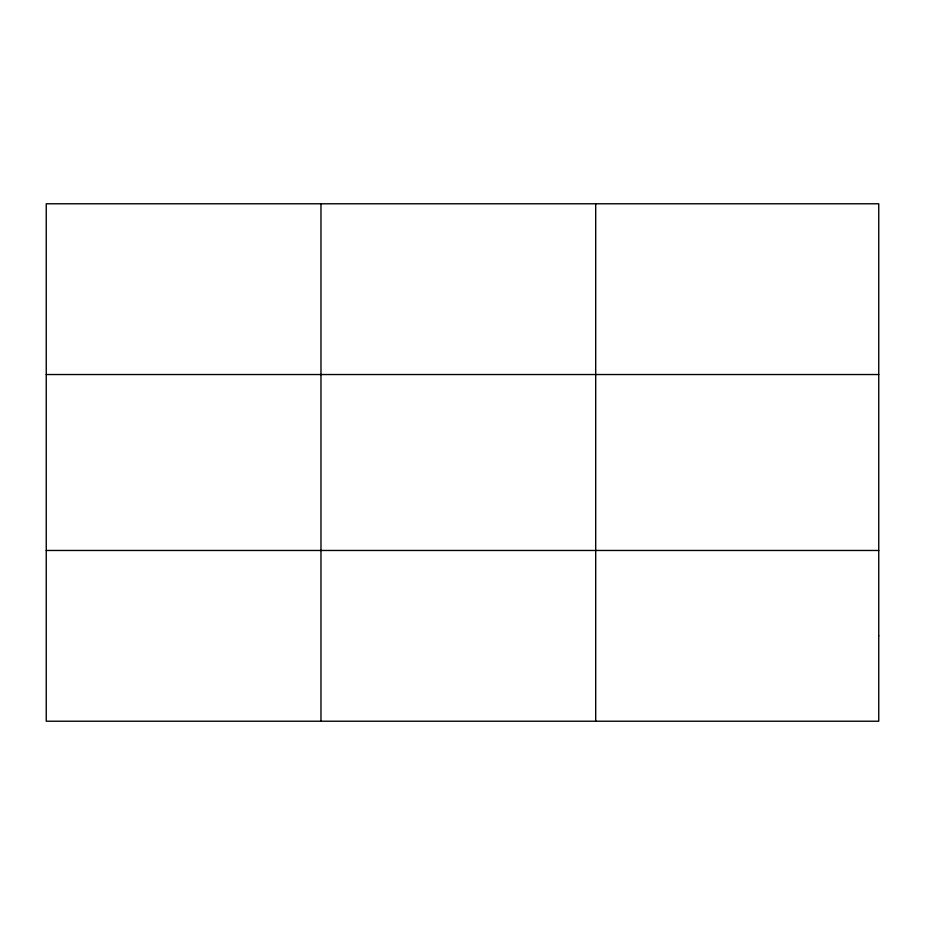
<?xml version="1.0" encoding="UTF-8"?>
<svg xmlns="http://www.w3.org/2000/svg" width="925" height="925" viewBox="0 0 925 925"><rect width="100%" height="100%" fill="white"/><g stroke="black" fill="none" stroke-linecap="round" stroke-linejoin="round"><path stroke-width="1.39" d="M320.975 721.222L320.975 203.778M595.7 721.222L595.7 203.778M46.25 374.533L878.75 374.533M46.25 550.467L878.75 550.467M878.75 635.845L878.75 721.222L46.25 721.222L46.25 203.778L878.75 203.778L878.75 635.845"/></g></svg>
